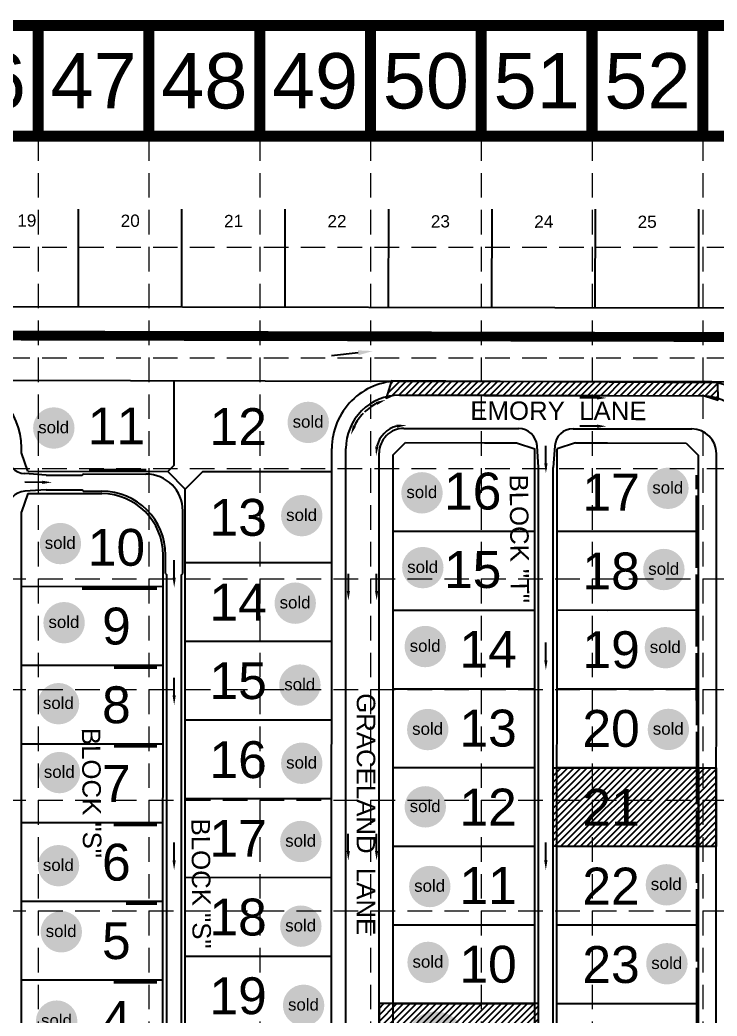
# Model space of a CAD drawing. Header units: inches. Extents: x 2468858 to 2474627, y 7110391 to 7114000.
# Drawn here: x 2473078 to 2473644, y 7113190 to 7114000 of the extents above; entities that cross this region are included whole.
import ezdxf
from ezdxf.enums import TextEntityAlignment as Align

# ---------------------------------------------------------------- set-up
doc = ezdxf.new("R2010")
doc.units = ezdxf.units.IN
doc.header["$MEASUREMENT"] = 0
doc.linetypes.add('HIDDEN', pattern=[0.375, 0.25, -0.125])
for name, color, linetype in [('APVMT', 11, 'Continuous'), ('AROW', 250, 'Continuous'), ('BASE', 7, 'Continuous'), ('BLOCKNO', 250, 'Continuous'), ('EROSION BLANKET', 84, 'Continuous'), ('EXIST', 250, 'Continuous'), ('FLOW', 250, 'Continuous'), ('GRID', 254, 'HIDDEN'), ('LIMITS OF DISTUBANCE', 1, 'HIDDEN'), ('LOT', 250, 'Continuous'), ('LOTNO', 250, 'Continuous'), ('PVMT', 250, 'Continuous'), ('SODDED LOT', 2, 'Continuous'), ('SROW', 250, 'Continuous'), ('STRNAMES', 250, 'Continuous'), ('WALL', 21, 'HIDDEN')]:
    doc.layers.add(name, color=color, linetype=linetype)
doc.styles.add('ryland', font='ARIAL.TTF', dxfattribs={"height": 25})
doc.styles.get("Standard").update_dxf_attribs({"font": 'ARIAL.TTF'})
pattern_1 = [(45, (0, 0), (-2.6516504294, 2.6516504294), [])]

# ---------------------------------------------------------------- blocks, each defined once
blk = doc.blocks.new('1D')
at = {"layer": 'FLOW'}
for p, q in [((7.37, 11.5), (21.23, 11.5)), ((7.37, -11.5), (21.23, -11.5))]:
    blk.add_line(p, q, dxfattribs=at)
for points in [[(7.37, 10.2), (7.37, 12.8), (-0.43, 11.5)], [(7.37, -12.8), (7.37, -10.2), (-0.43, -11.5)]]:
    blk.add_solid(points, dxfattribs=at)
blk = doc.blocks.new('Sold')
h = blk.add_hatch(color=7)
h.paths.add_polyline_path([(38.78, 18.77, 1), (0.52, 18.77, 1)])
h.paths.add_polyline_path([(2.42, 10.89), (36.59, 10.89), (36.59, 27.86), (2.42, 27.86)], flags=24)
at = {"layer": 'BASE', "color": 7, "style": 'ryland'}
blk.add_text('sold', height=11.127, dxfattribs=at).set_placement((19.5, 13.9), align=Align.CENTER)

msp = doc.modelspace()

# ---------------------------------------------------------------- hatches: boundary and pattern name
h = msp.add_hatch(color=162)
h.paths.add_polyline_path([(2473440.2, 7113169.02, 1), (2473391.41, 7113169.02, 1)])
h.paths.add_polyline_path([(2473393.83, 7113158.97), (2473437.4, 7113158.97), (2473437.4, 7113180.6), (2473393.83, 7113180.6)], flags=24)
at = {"layer": 'SODDED LOT'}
h = msp.add_hatch(dxfattribs=at)
h.set_pattern_fill('ANSI31', color=256, scale=30, style=0)
h.set_pattern_definition(pattern_1)
h.paths.add_polyline_path([(2473645.39, 7113690.66), (2473644.98, 7113704.58), (2473380.05, 7113706.22), (2473375.55, 7113692.3), (2473381.69, 7113694.76), (2473634.33, 7113693.94)])
h.paths.add_polyline_path([(2473661.81, 7113026.94), (2473687.47, 7113025.61), (2473728.46, 7113019.28), (2473771.12, 7113012.61), (2473800.78, 7113000.62), (2473816.11, 7112991.96), (2473817.62, 7112992.3), (2473826.58, 7112958.99), (2473778.33, 7112869.43), (2473754.23, 7112818.27), (2473704.86, 7112707.31), (2473675.95, 7112628.52), (2473649.37, 7112551.6), (2473609.35, 7112401.13), (2473621.99, 7112397.24), (2473660.24, 7112541.42), (2473686.99, 7112623.57), (2473721.05, 7112713.98), (2473756.54, 7112795.8), (2473776.21, 7112842.14), (2473803.69, 7112892.8), (2473821.26, 7112931.75), (2473838.19, 7112953.92), (2473843.82, 7112970.36), (2473841.57, 7112984.99), (2473834.36, 7112995.8), (2473821.75, 7113003.46), (2473803.51, 7113011.56), (2473780.76, 7113020.12), (2473754.18, 7113027.78), (2473717.91, 7113032.73), (2473683.75, 7113037.76), (2473675.22, 7113037.54), (2473668.46, 7113034.66), (2473663.02, 7113029.01)])
h.paths.add_polyline_path([(2473971.46, 7113199.84), (2473953.3, 7113211.94), (2473941.19, 7113192.09), (2473861.1, 7113065.57), (2473810.53, 7113087.5), (2473761.17, 7113101.51), (2473720.96, 7113106.99), (2473697.2, 7113110.44), (2473674.12, 7113113.74), (2473679.51, 7113105.34), (2473686.71, 7113099.95), (2473703.5, 7113097.55), (2473742.47, 7113092.16), (2473787.44, 7113083.17), (2473826.42, 7113069.98), (2473851, 7113058.59), (2473862.39, 7113053.19), (2473874.39, 7113053.49), (2473885.78, 7113058.29), (2473895.97, 7113069.68), (2473937.95, 7113137.71), (2473969.87, 7113198.61)])
h.paths.add_polyline_path([(2474189.42, 7113705.55), (2474212.71, 7113695.29), (2474173.05, 7113585.51), (2474125.46, 7113471.59), (2474078.44, 7113374.03), (2473995.24, 7113231.38), (2473980.72, 7113211.84), (2473961.73, 7113224.12), (2474019.25, 7113316.23), (2474060.01, 7113393.26), (2474123.11, 7113525), (2474155.5, 7113608.17)])
h.paths.add_polyline_path([(2472149.87, 7113580.61), (2472139.15, 7113587.25), (2472148.34, 7113599.5), (2472129.96, 7113617.37), (2472301.04, 7113620.95), (2472421.05, 7113670.47), (2472435.86, 7113657.7), (2472418.5, 7113656.68), (2472386.32, 7113644.43), (2472349.55, 7113630.65), (2472301.04, 7113613.8), (2472253.54, 7113608.18), (2472206.05, 7113607.67), (2472182.05, 7113606.65), (2472168.77, 7113602.57), (2472156, 7113590.31)])
h.paths.add_polyline_path([(2472770.94, 7113693.31), (2472783.83, 7113696.4), (2473029.19, 7113695.37), (2473046.2, 7113689.7), (2473045.68, 7113705.68), (2472771.46, 7113707.22)])
h.paths.add_polyline_path([(2472613.26, 7113048.11), (2472742.65, 7113047.89), (2472742.87, 7112984.1), (2472740.21, 7112975.02), (2472732.24, 7112966.82), (2472722.71, 7112964.61), (2472628.32, 7112964.83), (2472620.35, 7112967.71), (2472615.69, 7112974.13), (2472614.14, 7112982.33), (2472613.26, 7112995.17)])
h.paths.add_polyline_path([(2471336.5, 7111475.41), (2471335.53, 7111275.42), (2470491.66, 7111254.32), (2470479.59, 7111328.94), (2470466.02, 7111461.6), (2470553.43, 7111470.9), (2470638.4, 7111473.12)])
h.paths.add_polyline_path([(2473446.67, 7112356.48), (2473471.9, 7112308.47), (2473532.94, 7112257.21), (2473501.2, 7112186.43), (2473329.47, 7112103.43), (2473116.22, 7112035.9), (2473103.2, 7112106.69), (2473072.63, 7112126.65), (2472815.11, 7111934.94), (2472802.33, 7111780.66), (2472622.31, 7111675.22), (2472617.64, 7111803.67), (2472501.02, 7111721.1), (2472320.82, 7111594.38), (2472182.92, 7111519.02), (2472068.92, 7111484.1), (2471932.85, 7111463.88), (2471923.66, 7111337.05), (2471693.82, 7111327.86), (2471696.08, 7111477.57), (2471836.92, 7111477.57), (2471858.78, 7111468.52), (2471876.58, 7111467.89), (2471898.13, 7111477.88), (2471906.24, 7111490.37), (2471909.37, 7111504.1), (2471908.12, 7111517.84), (2471903.75, 7111528.77), (2471899.69, 7111538.75), (2471899.78, 7111997.71), (2471902.82, 7112006.8), (2471908.61, 7112013.14), (2471915.23, 7112016.45), (2471926.26, 7112016.45), (2472502.65, 7112016.18), (2472510.04, 7112014.97), (2472516.23, 7112010.27), (2472519.86, 7112006.24), (2472597.23, 7111900.26), (2472601.63, 7111894), (2472601.97, 7111890.79), (2472601.97, 7111885.88), (2472602.14, 7111880.64), (2472603.49, 7111873.53), (2472605.53, 7111864.06), (2472610.94, 7111855.26), (2472618.72, 7111847.65), (2472625.66, 7111842.74), (2472634.12, 7111839.53), (2472648.17, 7111837.16), (2472661.03, 7111839.36), (2472670.85, 7111843.93), (2472681.25, 7111852.18), (2472689.32, 7111863.68), (2472693.24, 7111876.13), (2472698.54, 7111882.82), (2472979.47, 7112088.66), (2473047.7, 7112135.28), (2473102.11, 7112161.18), (2473168.62, 7112185.36), (2473235.48, 7112199.35), (2473286.97, 7112219.37), (2473338.95, 7112250.36), (2473378.05, 7112286.58), (2473406.65, 7112322.33), (2473434.97, 7112369.64)])
h.paths.add_polyline_path([(2469394.72, 7112321.68), (2469408.62, 7112317.35), (2469404.61, 7112306.55), (2469398.28, 7112300.53), (2469390.56, 7112297.13), (2469383.91, 7112297.75), (2469371.4, 7112301.14), (2469261.63, 7112337.75), (2469252.63, 7112344.02), (2469246.91, 7112352.88), (2469243.9, 7112361.06), (2469244.31, 7112369.38), (2469247.04, 7112379.88), (2469254.13, 7112392.28), (2469258.63, 7112404.82), (2469259.86, 7112413.96), (2469268.32, 7112441.06), (2469285.1, 7112497.6), (2469297.51, 7112549.94), (2469306.04, 7112604.22), (2469344.05, 7112603.83), (2469331.64, 7112539.47), (2469306.04, 7112437.89), (2469285.48, 7112378.57), (2469297.12, 7112353.37)])
h.paths.add_polyline_path([(2469215.25, 7111699.11), (2469133.16, 7111698.8), (2469133.12, 7111837.42), (2469136.78, 7111854.07), (2469131.5, 7111869.1), (2469132.54, 7111935.15), (2469148.79, 7112051.43), (2469175.43, 7112146.92), (2469214.08, 7112259.79), (2469218.22, 7112266.73), (2469223.73, 7112271.92), (2469228.76, 7112275.22), (2469234.9, 7112277.11), (2469242.61, 7112277.42), (2469249.21, 7112276.01), (2469256.45, 7112274.12), (2469362.5, 7112239.2), (2469368.95, 7112235.11), (2469372.09, 7112231.49), (2469374.61, 7112225.05), (2469375.55, 7112217.02), (2469372.57, 7112206.8), (2469260.7, 7112244.71), (2469237.57, 7112231.81), (2469223.88, 7112159.46), (2469213.8, 7112077.45), (2469211.79, 7111997.38), (2469212.59, 7111919.31)])
edge = h.paths.add_edge_path()
edge.add_line((2469946.69, 7111538.54), (2469944.94, 7111523.5))
edge.add_line((2469944.94, 7111523.5), (2469929.5, 7111368.54))
edge.add_line((2469929.5, 7111368.54), (2469627.82, 7111363.41))
edge.add_line((2469627.82, 7111363.41), (2469640.14, 7111528.56))
edge.add_line((2469640.14, 7111528.56), (2469611.1, 7111528.96))
edge.add_line((2469611.1, 7111528.96), (2469563.64, 7111542.06))
edge.add_line((2469563.64, 7111542.06), (2469395.72, 7111608.85))
edge.add_line((2469395.72, 7111608.85), (2469312.31, 7111524.84))
edge.add_line((2469312.31, 7111524.84), (2469259.94, 7111580.22))
edge.add_line((2469259.94, 7111580.22), (2469329.02, 7111646.45))
edge.add_line((2469329.02, 7111646.45), (2469327.64, 7111656.69))
edge.add_line((2469327.64, 7111656.69), (2469327.34, 7111668.01))
edge.add_line((2469327.34, 7111668.01), (2469328.7, 7111676.32))
edge.add_line((2469328.7, 7111676.32), (2469331.57, 7111684.93))
edge.add_line((2469331.57, 7111684.93), (2469335.65, 7111692.02))
edge.add_line((2469335.65, 7111692.02), (2469336.86, 7111699.72))
edge.add_line((2469336.86, 7111699.72), (2469350.6, 7111699.88))
edge.add_line((2469350.6, 7111699.88), (2469349.09, 7111695.19))
edge.add_line((2469349.09, 7111695.19), (2469344.26, 7111688.25))
edge.add_line((2469344.26, 7111688.25), (2469339.88, 7111679.79))
edge.add_arc((2469382.62, 7111662.98), 45.93, 158.53426, 290.61035)
edge.add_arc((2469402.89, 7111601.9), 18.55, 61.3608, 102.7575, ccw=False)
edge.add_line((2469411.78, 7111618.18), (2469554, 7111560.87))
edge.add_line((2469554, 7111560.87), (2469580.43, 7111552.5))
edge.add_line((2469580.43, 7111552.5), (2469597.93, 7111547.75))
edge.add_line((2469597.93, 7111547.75), (2469618.84, 7111543.76))
edge.add_line((2469618.84, 7111543.76), (2469652.78, 7111539.88))
edge.add_line((2469652.78, 7111539.88), (2469703, 7111539.88))
edge.add_line((2469703, 7111539.88), (2469903.74, 7111540.59))
edge.add_line((2469903.74, 7111540.59), (2469929.65, 7111539.77))
edge.add_line((2469929.65, 7111539.77), (2469946.69, 7111538.54))
at = {"layer": 'SODDED LOT', "linetype": 'Continuous', "ltscale": 300}
h = msp.add_hatch(dxfattribs=at)
h.set_pattern_fill('ANSI31', color=256, scale=30, style=0)
h.set_pattern_definition(pattern_1)
h.paths.add_polyline_path([(2473629.33, 7113391.58), (2473629.32, 7113327.62), (2473511.38, 7113327.8), (2473511.35, 7113391.64), (2473643.84, 7113391.65), (2473643.84, 7113327.64), (2473629.25, 7113327.64)])
h = msp.add_hatch(dxfattribs=at)
h.set_pattern_fill('ANSI31', color=256, scale=30, style=0)
h.set_pattern_definition(pattern_1)
h.paths.add_polyline_path([(2473499.25, 7113199.92), (2473457.18, 7113199.92), (2473369.8, 7113199.9), (2473369.81, 7113163.47), (2473369.64, 7113150.65), (2473369.19, 7113137.49), (2473383.31, 7113137.21), (2473498.59, 7113130.68), (2473498.82, 7113138.97), (2473499.25, 7113153.19), (2473499.3, 7113199.87)])
h.paths.add_polyline_path([(2472496.75, 7112937.59), (2472496.34, 7112808.99), (2472417.22, 7112809.16), (2472416.22, 7112808.08), (2472368.19, 7112808.1), (2472368.13, 7112937.64)])
h.paths.add_polyline_path([(2473204.75, 7112780.68), (2473205.33, 7112780.1), (2473207.48, 7112775.81), (2473208.06, 7112771.26), (2473206.9, 7112766.3), (2473199.01, 7112743.85), (2473182.99, 7112698.17), (2473174.99, 7112675.14), (2473173.62, 7112671.56), (2473171.09, 7112666.01), (2473167.73, 7112662.1), (2473163.71, 7112659.73), (2473158.93, 7112657.48), (2473154.91, 7112656.87), (2473147.2, 7112658.03), (2473130.04, 7112661.6), (2473111.97, 7112664.3), (2473092.76, 7112665.92), (2473081.14, 7112666.29), (2473081.14, 7112680.42), (2473081.21, 7112794.92), (2473152.47, 7112795.05), (2473194.53, 7112785.05), (2473200.84, 7112783.27), (2473204.75, 7112780.82)])
h.paths.add_polyline_path([(2472761.26, 7112788.68), (2472761.27, 7112666.57), (2472633.09, 7112666.56), (2472633.19, 7112788.47), (2472761.26, 7112788.7)])
edge = h.paths.add_edge_path()
edge.add_line((2472938.47, 7112551.46), (2472913.51, 7112547.83))
edge.add_line((2472913.51, 7112547.83), (2472806.37, 7112532.29))
edge.add_line((2472806.37, 7112532.29), (2472804.62, 7112545.52))
edge.add_line((2472804.62, 7112545.52), (2472803.87, 7112551.13))
edge.add_line((2472803.87, 7112551.13), (2472802.05, 7112577.57))
edge.add_line((2472802.05, 7112577.57), (2472801.03, 7112578.54))
edge.add_line((2472801.03, 7112578.54), (2472800.55, 7112598.67))
edge.add_line((2472800.55, 7112598.67), (2472801.03, 7112617.28))
edge.add_line((2472801.03, 7112617.28), (2472801.6, 7112625.01))
edge.add_arc((2472817.34, 7112623.84), 15.79, 87.19166, 175.7617, ccw=False)
edge.add_line((2472818.12, 7112639.61), (2472859.17, 7112639.33))
edge.add_line((2472859.17, 7112639.33), (2472915.19, 7112639.45))
edge.add_arc((2472915.23, 7112619.55), 19.9, 0.49829, 90.1313, ccw=False)
edge.add_line((2472935.13, 7112619.73), (2472935.13, 7112607.8))
edge.add_line((2472935.13, 7112607.8), (2472935.2, 7112599.58))
edge.add_line((2472935.2, 7112599.58), (2472935.23, 7112592.46))
edge.add_line((2472935.23, 7112592.46), (2472935.36, 7112589.79))
edge.add_line((2472935.36, 7112589.79), (2472935.71, 7112578.97))
edge.add_line((2472935.71, 7112578.97), (2472935.92, 7112574.7))
edge.add_line((2472935.92, 7112574.7), (2472937.07, 7112562.27))
edge.add_line((2472937.07, 7112562.27), (2472938.48, 7112551.42))
edge.add_line((2472938.48, 7112551.42), (2472938.47, 7112551.46))
edge = h.paths.add_edge_path()
edge.add_line((2471965.29, 7112666.77), (2471945.84, 7112666.77))
edge.add_line((2471945.84, 7112666.77), (2471905.02, 7112666.69))
edge.add_line((2471905.02, 7112666.69), (2471897.75, 7112666.76))
edge.add_arc((2471897.93, 7112687.15), 20.39, 177.75134, 269.49324, ccw=False)
edge.add_line((2471877.56, 7112687.95), (2471877.66, 7112711.5))
edge.add_line((2471877.66, 7112711.5), (2471877.73, 7112779.92))
edge.add_arc((2471893.32, 7112779.77), 15.59, 97.98938, 179.44419, ccw=False)
edge.add_line((2471891.15, 7112795.2), (2471965.41, 7112795.31))
edge.add_line((2471965.41, 7112795.31), (2471965.15, 7112781.89))
edge.add_line((2471965.15, 7112781.89), (2471965.34, 7112666.73))
edge.add_line((2471965.34, 7112666.73), (2471965.29, 7112666.77))
h.paths.add_polyline_path([(2471738.97, 7112489.18), (2471738.91, 7112362.11), (2471849.68, 7112338.95), (2471850.88, 7112344.25), (2471852.26, 7112347.68), (2471854.34, 7112352.38), (2471858.62, 7112358.66), (2471863.53, 7112363.85), (2471867.32, 7112368.06), (2471869.11, 7112372.11), (2471869.6, 7112376.4), (2471868.9, 7112381.05), (2471865.35, 7112390.82), (2471846.06, 7112438.25), (2471845.04, 7112441.11), (2471843.83, 7112445.42), (2471843.73, 7112450.71), (2471844.67, 7112455.19), (2471852.54, 7112477.26), (2471854.39, 7112482.34), (2471857.04, 7112487.59), (2471854.77, 7112488.99), (2471738.99, 7112489.19)])
h.paths.add_polyline_path([(2472036.21, 7112493.13), (2472036.18, 7112488.53), (2472036.17, 7112358.64), (2471963.21, 7112358.72), (2471962.06, 7112493.21), (2472036.25, 7112493.2)])
h.paths.add_polyline_path([(2472258.22, 7112493.12), (2472258.22, 7112487.98), (2472259.24, 7112358.6), (2472333.1, 7112358.58), (2472332.22, 7112493.11), (2472258.22, 7112493.12)])
h.paths.add_polyline_path([(2472440.07, 7112320.11), (2472440.01, 7112331.65), (2472366.16, 7112331.56), (2472366, 7112197.03), (2472440.08, 7112197.06), (2472440.04, 7112203.01), (2472440.11, 7112320.02)])
h.paths.add_polyline_path([(2472303.29, 7113176.06), (2472269.96, 7113176.06), (2472173.81, 7113176.04), (2472173.84, 7113112.04), (2472193.9, 7113112.04), (2472303.22, 7113112.1), (2472303.27, 7113175.99)])
h.paths.add_polyline_path([(2472005.29, 7113112.17), (2471995.42, 7113112.17), (2471872.78, 7113112.17), (2471872.84, 7113048.02), (2471896.49, 7113048.2), (2472005.21, 7113048.15), (2472005.35, 7113112.23)])
edge = h.paths.add_edge_path()
edge.add_line((2472807.61, 7112126.62), (2472816.96, 7112133.33))
edge.add_line((2472816.96, 7112133.33), (2472856.16, 7112079.66))
edge.add_line((2472856.16, 7112079.66), (2472864.15, 7112068.76))
edge.add_arc((2472848.69, 7112055.91), 20.11, -53.27135, 39.72618, ccw=False)
edge.add_line((2472860.71, 7112039.8), (2472849.33, 7112031.38))
edge.add_line((2472849.33, 7112031.38), (2472763.81, 7111968.93))
edge.add_line((2472763.81, 7111968.93), (2472748.85, 7111988.43))
edge.add_line((2472748.85, 7111988.43), (2472705.95, 7112047.15))
edge.add_line((2472705.95, 7112047.15), (2472698.75, 7112048.3))
edge.add_line((2472698.75, 7112048.3), (2472694.76, 7112049.39))
edge.add_line((2472694.76, 7112049.39), (2472696.77, 7112052.54))
edge.add_line((2472696.77, 7112052.54), (2472698.11, 7112057.33))
edge.add_line((2472698.11, 7112057.33), (2472698.46, 7112059.12))
edge.add_line((2472698.46, 7112059.12), (2472698.54, 7112063.11))
edge.add_line((2472698.54, 7112063.11), (2472698.54, 7112064.59))
edge.add_line((2472698.54, 7112064.59), (2472697.77, 7112067.83))
edge.add_line((2472697.77, 7112067.83), (2472701.84, 7112067.97))
edge.add_line((2472701.84, 7112067.97), (2472722.98, 7112064.73))
edge.add_line((2472722.98, 7112064.73), (2472807.65, 7112126.59))
edge.add_line((2472807.65, 7112126.59), (2472807.61, 7112126.62))

# ---------------------------------------------------------------- linework, layer by layer
at = {"layer": 'APVMT', "color": 7}
for p, q in [((2473499.41, 7113635.88), (2473498.25, 7113653.41)), ((2473499.41, 7113635.88), (2473498.25, 7113653.41)), ((2473512.58, 7113653.33), (2473511.41, 7113635.86)), ((2473512.58, 7113653.33), (2473511.41, 7113635.86)), ((2473499.29, 7113155.2), (2473499.41, 7113635.88)), ((2473499.29, 7113155.2), (2473499.41, 7113635.88)), ((2473511.29, 7113155.19), (2473511.41, 7113635.86)), ((2473511.29, 7113155.19), (2473511.41, 7113635.86)), ((2473099.4, 7113629.66), (2473081.91, 7113630.83)), ((2473099.4, 7113629.66), (2473128.52, 7113629.6)), ((2473128.52, 7113629.6), (2473129.52, 7113630.6)), ((2473129.52, 7113630.6), (2473180.46, 7113630.5)), ((2473099.4, 7113617.66), (2473081.91, 7113616.5)), ((2473099.4, 7113617.66), (2473128.49, 7113617.6)), ((2473129.49, 7113616.6), (2473128.49, 7113617.6)), ((2473129.49, 7113616.6), (2473144.49, 7113616.57)), ((2473210.39, 7113549.55), (2473210.4, 7113600.49)), ((2473196.39, 7113549.56), (2473196.39, 7113564.56)), ((2473196.39, 7113549.56), (2473197.39, 7113548.56)), ((2473197.29, 7113160.08), (2473197.39, 7113548.56)), ((2473209.29, 7113160.07), (2473209.39, 7113548.55)), ((2473209.39, 7113548.55), (2473210.39, 7113549.55))]:
    msp.add_line(p, q, dxfattribs=at)
for centre, radius in [((2473180.4, 7113600.5), 30), ((2473144.39, 7113564.57), 52)]:
    msp.add_arc(centre, radius, 359.98541, 89.8893, dxfattribs=at)
at = {"layer": 'AROW'}
for p, q in [((2473024.52, 7113706.8), (2473386.52, 7113706.1)), ((2473634.52, 7113705.62), (2473947.03, 7113705.02)), ((2473496.29, 7113155.2), (2473496.41, 7113650.89)), ((2473496.29, 7113155.2), (2473496.41, 7113650.89)), ((2473514.29, 7113155.19), (2473514.41, 7113650.86)), ((2473514.29, 7113155.19), (2473514.41, 7113650.86)), ((2473084.41, 7113632.69), (2473198.28, 7113632.47)), ((2473198.28, 7113632.47), (2473212.41, 7113618.31)), ((2473212.29, 7113144.07), (2473212.41, 7113618.31)), ((2473084.41, 7113614.69), (2473144.49, 7113614.57)), ((2473194.27, 7113100.8), (2473194.39, 7113564.56))]:
    msp.add_line(p, q, dxfattribs=at)
msp.add_arc((2473144.39, 7113564.57), 50, 359.98541, 89.8893, dxfattribs=at)
at = {"layer": 'BASE', "const_width": 9}
for points in [[(2468862.87, 7110395.23), (2474622.87, 7110395.23), (2474622.87, 7113995.23), (2468862.87, 7113995.23)], [(2468952.87, 7110485.23), (2474532.87, 7110485.23), (2474532.87, 7113905.23), (2468952.87, 7113905.23)]]:
    msp.add_lwpolyline(points, close=True, dxfattribs=at)
for points in [[(2473092.87, 7113905.23), (2473092.87, 7113995.23)], [(2473182.87, 7113905.23), (2473182.87, 7113995.23)], [(2473272.87, 7113905.23), (2473272.87, 7113995.23)], [(2473362.87, 7113905.23), (2473362.87, 7113995.23)], [(2473452.87, 7113905.23), (2473452.87, 7113995.23)], [(2473542.87, 7113905.23), (2473542.87, 7113995.23)], [(2473632.87, 7113905.23), (2473632.87, 7113995.23)]]:
    msp.add_lwpolyline(points, dxfattribs=at)
at = {"layer": 'EXIST', "color": 252}
for p, q in [((2473125.52, 7113766.61), (2473125.67, 7113845.86)), ((2473209.52, 7113766.44), (2473209.67, 7113845.86)), ((2473293.52, 7113766.28), (2473293.67, 7113845.86)), ((2473377.52, 7113766.12), (2473377.67, 7113845.86)), ((2473461.52, 7113765.96), (2473461.67, 7113845.86)), ((2473545.52, 7113765.8), (2473545.67, 7113845.86)), ((2473629.52, 7113765.63), (2473629.67, 7113845.86)), ((2472621.52, 7113767.58), (2473965.52, 7113764.98))]:
    msp.add_line(p, q, dxfattribs=at)
at = {"layer": 'FLOW', "color": 7}
for p, q in [((2473602.06, 7113742.19), (2473577.31, 7113743.27)), ((2473352.9, 7113729.08), (2473331.26, 7113726.51)), ((2473505.41, 7113639.1), (2473505.41, 7113653.43)), ((2473096.24, 7113623.73), (2473081.91, 7113623.75)), ((2473203.39, 7113546.23), (2473203.39, 7113560.57)), ((2473505.37, 7113479.04), (2473505.37, 7113493.37)), ((2473203.36, 7113450.52), (2473203.37, 7113464.85)), ((2473203.33, 7113316.46), (2473203.33, 7113330.8)), ((2473505.33, 7113316.52), (2473505.33, 7113330.85))]:
    msp.add_line(p, q, dxfattribs=at)
at = {"layer": 'FLOW'}
for p, q in [((2473602.06, 7113742.19), (2473577.31, 7113743.27)), ((2473352.9, 7113729.08), (2473331.26, 7113726.51)), ((2473505.41, 7113639.1), (2473505.41, 7113653.43)), ((2473096.24, 7113623.73), (2473081.91, 7113623.75)), ((2473203.39, 7113546.23), (2473203.39, 7113560.57)), ((2473505.37, 7113479.04), (2473505.37, 7113493.37)), ((2473203.36, 7113450.52), (2473203.37, 7113464.85)), ((2473203.33, 7113316.46), (2473203.33, 7113330.8)), ((2473505.33, 7113316.52), (2473505.33, 7113330.85))]:
    msp.add_line(p, q, dxfattribs=at)
at = {"layer": 'FLOW', "color": 7}
for centre, radius, start, end in [((2473386.75, 7113651.5), 41, 117.42325, 134.60459), ((2473386.41, 7113651.16), 41, 136.04887, 153.23021), ((2473389.91, 7113647.66), 22.5, 104.35898, 166.16933)]:
    msp.add_arc(centre, radius, start, end, dxfattribs=at)
at = {"layer": 'FLOW'}
for centre, radius, start, end in [((2473386.75, 7113651.5), 41, 117.42325, 134.60459), ((2473386.41, 7113651.16), 41, 136.04887, 153.23021), ((2473389.91, 7113647.66), 22.5, 104.35898, 166.16933)]:
    msp.add_arc(centre, radius, start, end, dxfattribs=at)
at = {"layer": 'FLOW', "color": 7}
for points in [[(2473602.15, 7113744.19), (2473601.98, 7113740.2), (2473614.05, 7113741.67)], [(2473352.66, 7113731.07), (2473353.14, 7113727.09), (2473364.82, 7113730.5)], [(2473368.35, 7113686.67), (2473367.37, 7113689.12), (2473375.19, 7113690.84)], [(2473351.03, 7113669.15), (2473348.58, 7113670.11), (2473346.95, 7113662.27)], [(2473384.21, 7113670.77), (2473384.45, 7113668.14), (2473392.2, 7113670.18)], [(2473369.38, 7113652.93), (2473366.75, 7113653.15), (2473367.41, 7113645.16)], [(2473506.73, 7113639.1), (2473504.09, 7113639.1), (2473505.41, 7113631.2)], [(2473096.25, 7113625.04), (2473096.24, 7113622.41), (2473104.14, 7113623.71)], [(2473204.7, 7113546.23), (2473202.07, 7113546.23), (2473203.39, 7113538.33)], [(2473506.69, 7113479.04), (2473504.05, 7113479.04), (2473505.37, 7113471.14)], [(2473204.68, 7113450.52), (2473202.05, 7113450.52), (2473203.36, 7113442.62)], [(2473204.65, 7113316.46), (2473202.01, 7113316.46), (2473203.33, 7113308.56)], [(2473506.65, 7113316.52), (2473504.01, 7113316.52), (2473505.33, 7113308.62)]]:
    msp.add_solid(points, dxfattribs=at)
at = {"layer": 'FLOW'}
for points in [[(2473602.15, 7113744.19), (2473601.98, 7113740.2), (2473614.05, 7113741.67)], [(2473352.66, 7113731.07), (2473353.14, 7113727.09), (2473364.82, 7113730.5)], [(2473368.35, 7113686.67), (2473367.37, 7113689.12), (2473375.19, 7113690.84)], [(2473351.03, 7113669.15), (2473348.58, 7113670.11), (2473346.95, 7113662.27)], [(2473384.21, 7113670.77), (2473384.45, 7113668.14), (2473392.2, 7113670.18)], [(2473369.38, 7113652.93), (2473366.75, 7113653.15), (2473367.41, 7113645.16)], [(2473506.73, 7113639.1), (2473504.09, 7113639.1), (2473505.41, 7113631.2)], [(2473096.25, 7113625.04), (2473096.24, 7113622.41), (2473104.14, 7113623.71)], [(2473204.7, 7113546.23), (2473202.07, 7113546.23), (2473203.39, 7113538.33)], [(2473506.69, 7113479.04), (2473504.05, 7113479.04), (2473505.37, 7113471.14)], [(2473204.68, 7113450.52), (2473202.05, 7113450.52), (2473203.36, 7113442.62)], [(2473204.65, 7113316.46), (2473202.01, 7113316.46), (2473203.33, 7113308.56)], [(2473506.65, 7113316.52), (2473504.01, 7113316.52), (2473505.33, 7113308.62)]]:
    msp.add_solid(points, dxfattribs=at)
at = {"layer": 'GRID', "color": 252, "linetype": 'HIDDEN', "lineweight": 0, "ltscale": 80}
for p, q in [((2473092.87, 7113905.23), (2473092.87, 7110754.83)), ((2473182.87, 7113905.23), (2473182.87, 7110754.83)), ((2473272.87, 7113905.23), (2473272.87, 7110754.83)), ((2473362.87, 7113905.23), (2473362.87, 7110754.83)), ((2473452.87, 7113905.23), (2473452.87, 7110754.83)), ((2473542.87, 7113905.23), (2473542.87, 7110754.83)), ((2473632.87, 7113905.23), (2473632.87, 7110754.83)), ((2468956.18, 7113814.93), (2474536.18, 7113814.93)), ((2468956.18, 7113724.93), (2474536.18, 7113724.93)), ((2468956.18, 7113634.93), (2474536.18, 7113634.93)), ((2468952.87, 7113545.23), (2474532.87, 7113545.23)), ((2468952.87, 7113455.23), (2474532.87, 7113455.23)), ((2468952.87, 7113365.23), (2474532.87, 7113365.23)), ((2468952.87, 7113275.23), (2474532.87, 7113275.23))]:
    msp.add_line(p, q, dxfattribs=at)
at = {"layer": 'LIMITS OF DISTUBANCE', "ltscale": 300, "const_width": 8}
msp.add_lwpolyline([(2473069.79, 7112116.85), (2473098.7, 7112104.46), (2473112, 7112032.91), (2473122.1, 7112031.53), (2473376.78, 7112117.04), (2473511.77, 7112182.76), (2473619.77, 7112393.99), (2473637.35, 7112436.45), (2473668.2, 7112544.82, -0.048944), (2473774.07, 7112813.7), (2474039.44, 7113289.14, 0.04866), (2474233.07, 7113740.7), (2472501.01, 7113744.24)], format="xyb", dxfattribs=at)
at = {"layer": 'LOT'}
for p, q in [((2473203.41, 7113637.59), (2473203.43, 7113706.66)), ((2473203.41, 7113637.59), (2473198.28, 7113632.47)), ((2473226.41, 7113632.28), (2473212.41, 7113618.31)), ((2473331.41, 7113632.25), (2473226.41, 7113632.28)), ((2473381.4, 7113583.92), (2473496.4, 7113583.89)), ((2473455.4, 7113583.9), (2473496.4, 7113583.89)), ((2473629.4, 7113583.63), (2473514.4, 7113583.66)), ((2473555.4, 7113583.65), (2473514.4, 7113583.66)), ((2473331.39, 7113558.25), (2473212.39, 7113558.28)), ((2473194.39, 7113538.88), (2473079.39, 7113538.9)), ((2473381.38, 7113519.92), (2473496.38, 7113519.89)), ((2473455.38, 7113519.9), (2473496.38, 7113519.89)), ((2473629.38, 7113519.63), (2473514.38, 7113519.66)), ((2473555.38, 7113519.65), (2473514.38, 7113519.66)), ((2473331.37, 7113494.25), (2473212.37, 7113494.28)), ((2473194.37, 7113474.88), (2473079.37, 7113474.9)), ((2473381.36, 7113455.92), (2473496.36, 7113455.89)), ((2473455.36, 7113455.9), (2473496.36, 7113455.89)), ((2473629.36, 7113455.63), (2473514.36, 7113455.66)), ((2473555.36, 7113455.65), (2473514.36, 7113455.66)), ((2473331.36, 7113430.25), (2473212.36, 7113430.28)), ((2473194.35, 7113410.88), (2473079.35, 7113410.9)), ((2473381.35, 7113391.92), (2473496.35, 7113391.89)), ((2473455.35, 7113391.9), (2473496.35, 7113391.89)), ((2473629.35, 7113391.63), (2473514.35, 7113391.66)), ((2473555.35, 7113391.65), (2473514.35, 7113391.66)), ((2473331.34, 7113366.25), (2473212.34, 7113366.28)), ((2473194.34, 7113346.88), (2473079.34, 7113346.9)), ((2473381.33, 7113327.92), (2473496.33, 7113327.89)), ((2473455.33, 7113327.9), (2473496.33, 7113327.89)), ((2473629.33, 7113327.63), (2473514.33, 7113327.66)), ((2473555.33, 7113327.65), (2473514.33, 7113327.66)), ((2473331.33, 7113302.25), (2473212.33, 7113302.28)), ((2473194.32, 7113282.88), (2473079.32, 7113282.9)), ((2473381.32, 7113263.92), (2473496.32, 7113263.89)), ((2473455.32, 7113263.9), (2473496.32, 7113263.89)), ((2473629.32, 7113263.63), (2473514.32, 7113263.66)), ((2473555.32, 7113263.65), (2473514.32, 7113263.66)), ((2473331.31, 7113238.25), (2473212.31, 7113238.28)), ((2473194.3, 7113218.88), (2473079.3, 7113218.9)), ((2473381.3, 7113199.92), (2473496.3, 7113199.89)), ((2473455.3, 7113199.9), (2473496.3, 7113199.89)), ((2473629.3, 7113199.63), (2473514.3, 7113199.66)), ((2473555.3, 7113199.65), (2473514.3, 7113199.66))]:
    msp.add_line(p, q, dxfattribs=at)
at = {"layer": 'PVMT'}
for p, q in [((2473386.5, 7113694.6), (2473555.43, 7113694.28)), ((2473455.43, 7113694.47), (2473631.5, 7113694.13)), ((2473389.95, 7113667.6), (2473483.31, 7113667.42)), ((2473455.42, 7113667.47), (2473483.31, 7113667.42)), ((2473527.58, 7113667.33), (2473623.95, 7113667.14)), ((2473527.58, 7113667.33), (2473555.42, 7113667.28)), ((2473342.79, 7113155.24), (2473342.91, 7113651.11)), ((2473369.79, 7113155.23), (2473369.91, 7113647.6)), ((2473643.79, 7113155.16), (2473643.91, 7113647.14))]:
    msp.add_line(p, q, dxfattribs=at)
for centre, radius, start, end in [((2473386.41, 7113651.1), 43.5, 89.8893, 179.98541), ((2473631.41, 7113650.63), 43.5, 359.98541, 89.8893), ((2473389.91, 7113647.6), 20, 89.8893, 179.98541), ((2473483.28, 7113652.42), 15, 3.7982, 89.8893), ((2473483.28, 7113652.42), 15, 3.7982, 89.8893), ((2473527.55, 7113652.33), 15, 89.8893, 176.17006), ((2473527.55, 7113652.33), 15, 89.8893, 176.17006), ((2473623.91, 7113647.14), 20, 359.98541, 89.8893), ((2473082.91, 7113645.79), 15, 179.98541, 266.17133), ((2473082.9, 7113601.53), 15, 93.79948, 179.98541)]:
    msp.add_arc(centre, radius, start, end, dxfattribs=at)
at = {"layer": 'SODDED LOT'}
msp.add_lwpolyline([(2473645.39, 7113690.66), (2473644.98, 7113704.58), (2473380.05, 7113706.22), (2473375.55, 7113692.3), (2473381.69, 7113694.76), (2473634.33, 7113693.94)], close=True, dxfattribs=at)
at = {"layer": 'SODDED LOT', "linetype": 'Continuous', "ltscale": 300}
for points in [[(2473629.33, 7113391.58), (2473629.32, 7113327.62), (2473511.38, 7113327.8), (2473511.35, 7113391.64), (2473643.84, 7113391.65), (2473643.84, 7113327.64), (2473629.25, 7113327.64)], [(2473499.25, 7113199.92), (2473457.18, 7113199.92), (2473369.8, 7113199.9), (2473369.81, 7113163.47), (2473369.64, 7113150.65), (2473369.19, 7113137.49), (2473383.31, 7113137.21), (2473498.59, 7113130.68), (2473498.82, 7113138.97), (2473499.25, 7113153.19), (2473499.3, 7113199.87)]]:
    msp.add_lwpolyline(points, close=True, dxfattribs=at)
at = {"layer": 'SROW'}
for p, q in [((2473386.52, 7113706.1), (2473555.43, 7113705.78)), ((2473455.43, 7113705.97), (2473634.52, 7113705.62)), ((2473381.41, 7113646.11), (2473391.42, 7113656.09)), ((2473391.42, 7113656.09), (2473481.42, 7113655.92)), ((2473455.42, 7113655.97), (2473481.42, 7113655.92)), ((2473481.42, 7113655.92), (2473496.41, 7113650.89)), ((2473481.42, 7113655.92), (2473496.41, 7113650.89)), ((2473529.42, 7113655.83), (2473514.41, 7113650.86)), ((2473529.42, 7113655.83), (2473514.41, 7113650.86)), ((2473529.42, 7113655.83), (2473619.42, 7113655.65)), ((2473529.42, 7113655.83), (2473555.42, 7113655.78)), ((2473619.42, 7113655.65), (2473629.41, 7113645.63)), ((2473079.41, 7113647.7), (2473079.41, 7113651.79)), ((2473084.41, 7113632.69), (2473079.41, 7113647.7)), ((2473331.29, 7113155.24), (2473331.41, 7113651.12)), ((2473381.29, 7113155.23), (2473381.41, 7113646.11)), ((2473629.29, 7113155.16), (2473629.41, 7113645.63)), ((2473084.41, 7113614.69), (2473079.4, 7113599.7)), ((2473079.24, 7112985.9), (2473079.4, 7113599.7))]:
    msp.add_line(p, q, dxfattribs=at)
for centre, start, end in [((2473024.41, 7113651.8), 359.98541, 89.8893), ((2473386.41, 7113651.1), 89.8893, 179.98541), ((2473634.41, 7113650.62), 359.98541, 89.8893)]:
    msp.add_arc(centre, 55, start, end, dxfattribs=at)
at = {"layer": 'WALL', "color": 4, "linetype": 'Continuous', "const_width": 3}
for points in [[(2473134.26, 7113633.36), (2473180.69, 7113633.36), (2473180.69, 7113633.36)], [(2473628.39, 7113629.83), (2473628.39, 7113618.08)], [(2473628.39, 7113613.08), (2473628.41, 7113554.04)], [(2473628.41, 7113549.04), (2473628.42, 7113490.04)], [(2473189.39, 7113537.65), (2473128.39, 7113537.65)], [(2473628.42, 7113485.04), (2473628.44, 7113426.04)], [(2473189.37, 7113473.53), (2473154.37, 7113473.53)], [(2473628.44, 7113421.04), (2473628.46, 7113362.04)], [(2473189.35, 7113409.53), (2473154.35, 7113409.53)], [(2473628.46, 7113357.04), (2473628.47, 7113298.04)], [(2473189.34, 7113345.53), (2473154.34, 7113345.53)], [(2473628.48, 7113293.04), (2473628.49, 7113234.04)], [(2473189.32, 7113281.53), (2473164.32, 7113281.53)], [(2473628.49, 7113229.04), (2473628.51, 7113170.04)], [(2473189.3, 7113217.53), (2473154.3, 7113217.53)]]:
    msp.add_lwpolyline(points, dxfattribs=at)

# ---------------------------------------------------------------- block references
at = {"layer": 'EROSION BLANKET', "xscale": 0.8800000000628643, "yscale": 0.8800000001210719, "zscale": 0.8800000000000001}
for p in [(2473295.01, 7113655.93), (2473088.3, 7113651.39), (2473387.42, 7113598.69), (2473587.22, 7113602.36), (2473289.74, 7113580.12), (2473093.63, 7113557.42), (2473388.09, 7113537.86), (2473583.94, 7113536.32), (2473284.44, 7113508.97), (2473096.65, 7113493.08), (2473390.1, 7113473.69), (2473585.17, 7113472.74), (2473288.22, 7113442.36), (2473092.11, 7113427.22), (2473392.11, 7113406.19), (2473587.63, 7113406.29), (2473092.87, 7113371.21), (2473289.74, 7113378.78), (2473390.1, 7113343.36), (2473288.98, 7113315.19), (2473092.11, 7113295.51), (2473393.76, 7113278.57), (2473585.99, 7113279.95), (2473094.38, 7113241.77), (2473288.98, 7113246.31), (2473392.4, 7113216.85), (2473586.4, 7113215.77), (2473291.25, 7113181.97), (2473090.6, 7113169.11)]:
    msp.add_blockref('Sold', p, dxfattribs=at)
at = {"layer": 'FLOW', "color": 7}
for p, rotation in [((2473554.28, 7113680.84), 179.88929510445), ((2473356.38, 7113528.07), 89.98540615341985), ((2473356.33, 7113316.62), 89.98540615341985)]:
    msp.add_blockref('1D', p, dxfattribs=dict(at, rotation=rotation))
at = {"layer": 'FLOW'}
for p, rotation in [((2473554.28, 7113680.84), 179.88929510445), ((2473356.38, 7113528.07), 89.98540615341985), ((2473356.33, 7113316.62), 89.98540615341985)]:
    msp.add_blockref('1D', p, dxfattribs=dict(at, rotation=rotation))

# ---------------------------------------------------------------- texts
at = {"layer": 'BASE'}
for s, p in [('46', (2473047.87, 7113950.23)), ('47', (2473137.87, 7113950.23)), ('48', (2473227.87, 7113950.23)), ('49', (2473317.87, 7113950.23)), ('50', (2473407.87, 7113950.23)), ('51', (2473497.87, 7113950.23)), ('52', (2473587.87, 7113950.23))]:
    msp.add_text(s, height=45, dxfattribs=at).set_placement(p, align=Align.MIDDLE_CENTER)
at = {"layer": 'BLOCKNO'}
for s, p in [('BLOCK "T"', (2473483.89, 7113577.84)), ('BLOCK "S"', (2473136.34, 7113371.2)), ('BLOCK "S"', (2473225.35, 7113297.47))]:
    msp.add_text(s, height=15, rotation=270.55207, dxfattribs=at).set_placement(p, align=Align.MIDDLE)
at = {"layer": 'EXIST', "color": 252}
for s, p in [('19', (2473083.65, 7113836.61)), ('20', (2473167.65, 7113836.45)), ('21', (2473251.65, 7113836.29)), ('22', (2473335.65, 7113836.12)), ('23', (2473419.65, 7113835.96)), ('24', (2473503.65, 7113835.8)), ('25', (2473587.65, 7113835.64))]:
    msp.add_text(s, height=10, rotation=0.54291, dxfattribs=at).set_placement(p, align=Align.MIDDLE)
at = {"layer": 'LOTNO'}
for s, p in [('11', (2473156.56, 7113669.55)), ('12', (2473255.43, 7113669.27)), ('16', (2473445.93, 7113616.63)), ('17', (2473558.41, 7113615.69)), ('13', (2473255.41, 7113595.27)), ('10', (2473156.48, 7113570.88)), ('15', (2473445.91, 7113552.6)), ('18', (2473558.4, 7113551.65)), ('14', (2473255.39, 7113526.27)), ('9', (2473156.46, 7113506.88)), ('14', (2473458.45, 7113487.9)), ('19', (2473558.38, 7113487.65)), ('15', (2473255.37, 7113462.27)), ('8', (2473156.44, 7113442.88)), ('13', (2473458.44, 7113423.9)), ('20', (2473558.36, 7113423.65)), ('16', (2473255.36, 7113398.27)), ('7', (2473156.43, 7113378.88)), ('12', (2473458.42, 7113359.9)), ('21', (2473558.35, 7113359.65)), ('17', (2473255.34, 7113334.27)), ('6', (2473156.41, 7113314.88)), ('11', (2473458.41, 7113295.9)), ('22', (2473558.33, 7113295.65)), ('18', (2473255.32, 7113270.27)), ('5', (2473156.39, 7113250.88)), ('10', (2473458.39, 7113231.9)), ('23', (2473558.32, 7113231.65)), ('19', (2473255.31, 7113206.27)), ('4', (2473156.38, 7113186.88))]:
    msp.add_text(s, height=30, dxfattribs=at).set_placement(p, align=Align.MIDDLE)
at = {"layer": 'STRNAMES', "color": 7}
for s, rotation, p in [('EMORY  LANE', 359.88929, (2473443.97, 7113674.54)), ('GRACELAND  LANE', 269.98541, (2473351.75, 7113452.25))]:
    msp.add_text(s, height=15, rotation=rotation, dxfattribs=at).set_placement(p)

doc.saveas('drawing.dxf')
